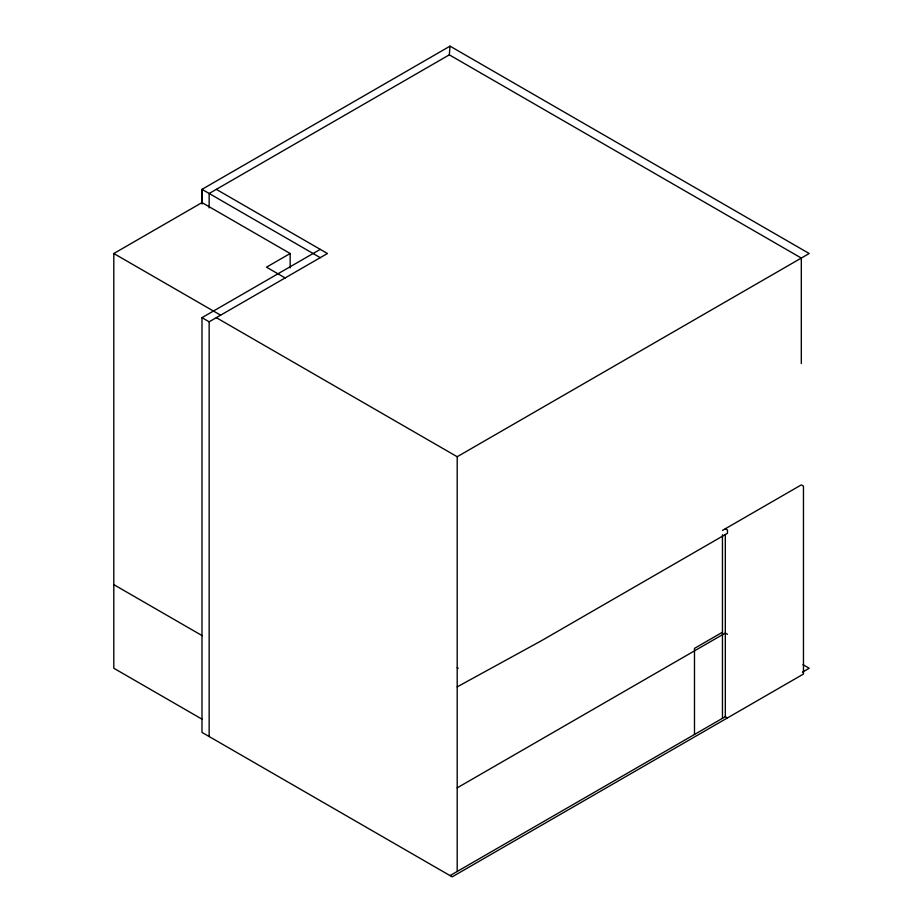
<?xml version="1.0" encoding="UTF-8"?>
<svg xmlns="http://www.w3.org/2000/svg" width="923" height="923" viewBox="0 0 923 923"><rect width="100%" height="100%" fill="white"/><g stroke="black" fill="none" stroke-linecap="round" stroke-linejoin="round"><path stroke-width="1.38" d="M209.152 207.894L209.152 193.495L449.316 54.838L450.032 46.15L809.194 253.513L457.197 456.735L216.317 317.662M450.032 46.15L201.987 189.353L201.987 203.764M202.241 719.305L113.806 668.24L113.806 253.513L201.987 202.599L290.157 253.513L290.157 267.912M290.157 253.513L266.505 267.174L285.138 277.938M722.455 530.413L801.314 484.887L803.46 486.133L803.46 674.044L452.178 876.85L201.987 732.4L201.987 317.662L320.269 249.372M201.987 317.662L209.152 321.804L327.434 253.513L216.317 189.353M722.455 632.232L694.488 648.373L694.488 734.466M457.197 787.861L725.316 633.063L727.474 634.309M450.032 875.604L725.316 716.675L727.474 717.909M802.433 672.152L809.194 668.24L802.964 664.641M457.197 686.874L541.074 640.92L727.474 533.309L727.474 529.998L725.316 528.764M457.197 667.767L458.212 668.275M449.316 54.838L801.314 258.071L801.314 363.581M320.269 257.655L201.987 189.353L202.229 203.752M113.806 253.513L220.62 315.181M113.806 584.64L202.241 635.693M725.316 534.475L725.316 716.675M722.455 534.717L722.455 718.325M457.197 456.735L457.197 871.474M209.152 321.804L209.152 736.542"/></g></svg>
